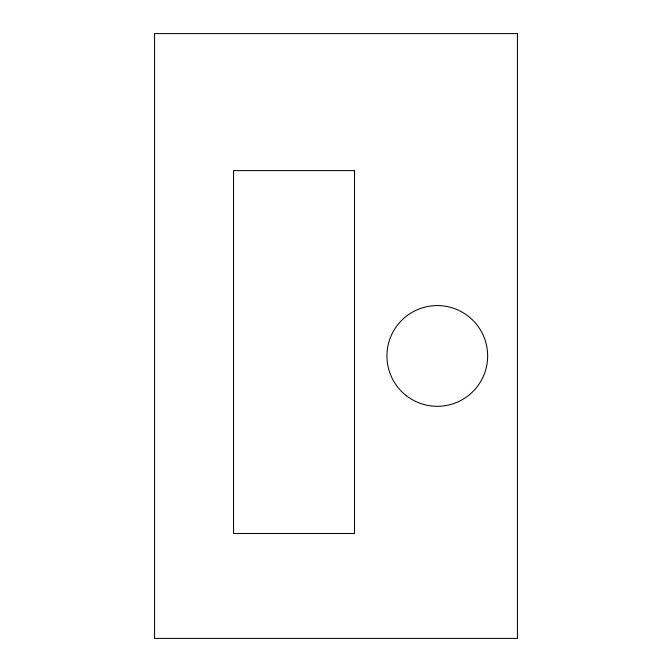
<?xml version="1.0" encoding="UTF-8"?>
<svg xmlns="http://www.w3.org/2000/svg" width="672" height="672" viewBox="0 0 672 672"><rect width="100%" height="100%" fill="white"/><g stroke="black" fill="none" stroke-linecap="round" stroke-linejoin="round"><path stroke-width="1.01" d="M517.44 33.6L154.56 33.6L154.56 638.4L517.44 638.4L517.44 33.6M354.514 170.621L233.554 170.621L233.554 533.501L354.514 533.501L354.514 170.621M406.308 395.648A50.366 50.366 0 0 0 487.175 362.922A50.366 50.366 0 0 0 418.404 309.254A50.366 50.366 0 0 0 406.308 395.648"/></g></svg>
